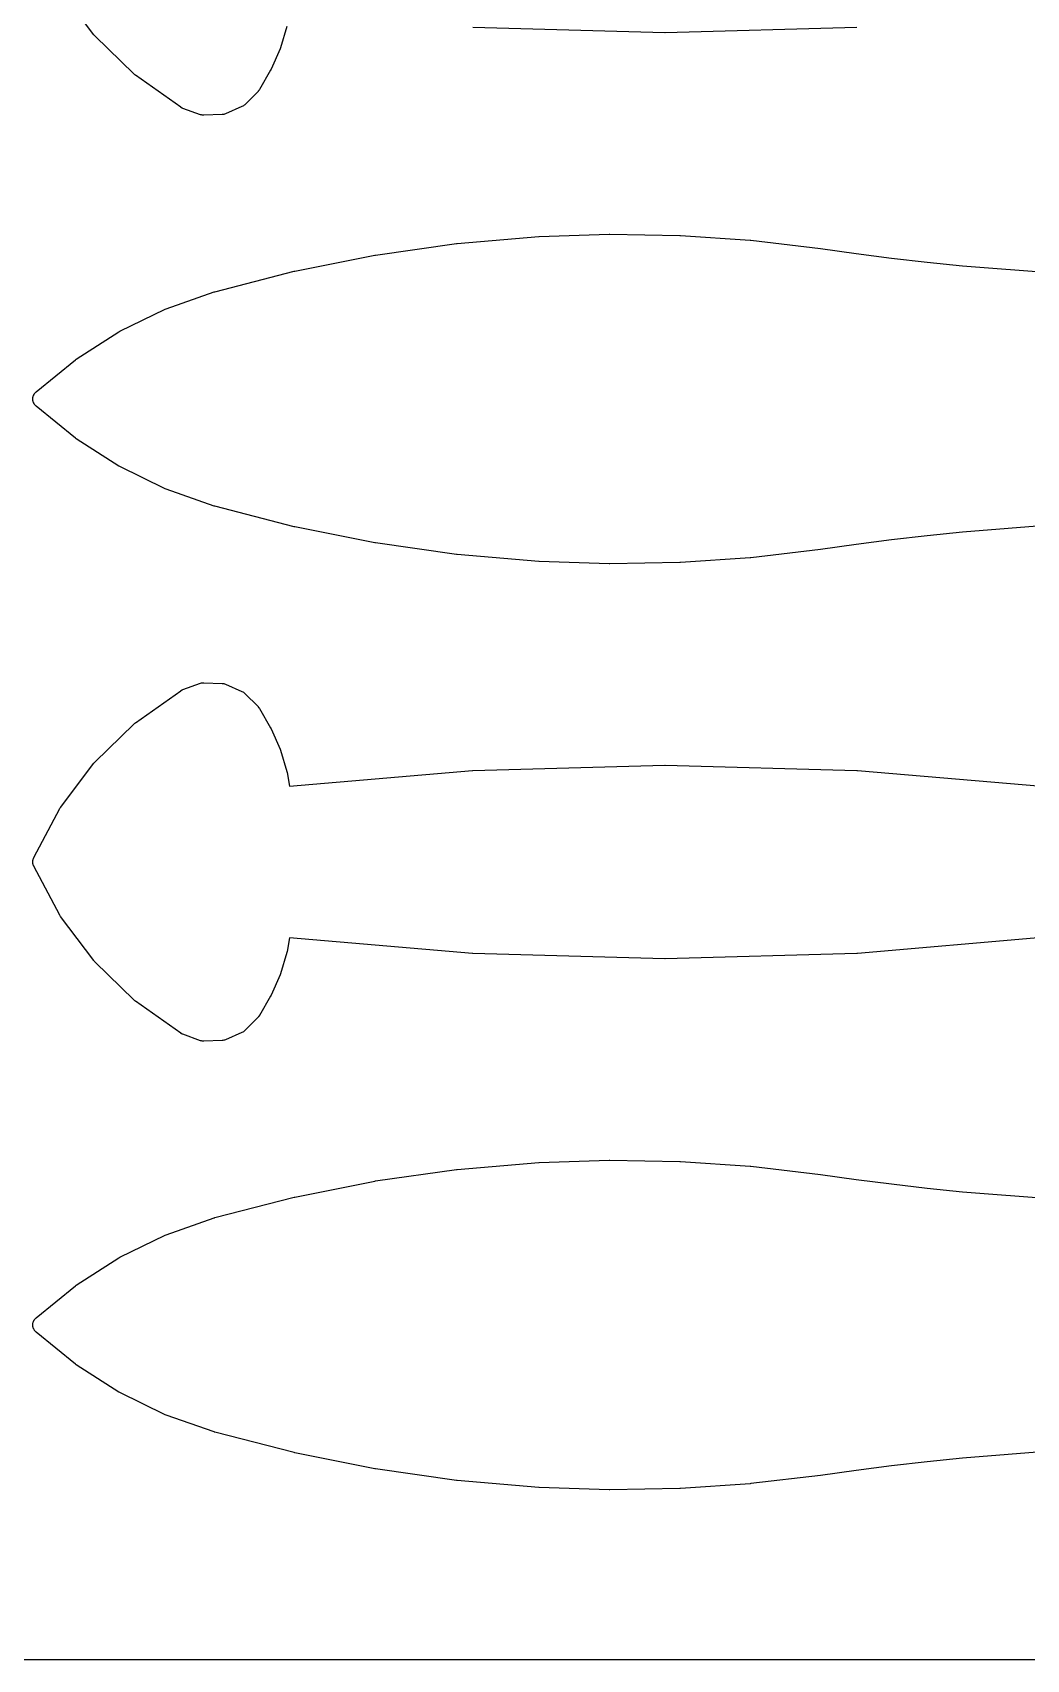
# Model space of a CAD drawing. Header units: metres. Extents: x 0 to 3000, y 0 to 1200.
# Drawn here: x 2038.1 to 2252.7, y 0 to 351.4 of the extents above; entities that cross this region are included whole.
import ezdxf

# ---------------------------------------------------------------- set-up
doc = ezdxf.new("R2010")
doc.units = ezdxf.units.M

msp = doc.modelspace()

# ---------------------------------------------------------------- linework, layer by layer
at = {"color": 7}
msp.add_lwpolyline([(0, 0), (3000, 0), (3000, 1200), (0, 1200), (0, 0)], close=True, dxfattribs=at)
at = {"color": 1}
for points in [[(2093.06, 352.71), (2091.66, 348.11), (2091.58, 347.89), (2089.65, 343.49), (2089.55, 343.28), (2087.12, 339.11), (2087.09, 339.07), (2087.06, 339.02), (2087.04, 338.98), (2087.02, 338.95), (2086.98, 338.9), (2086.95, 338.86), (2086.92, 338.83), (2086.89, 338.79), (2086.85, 338.75), (2086.82, 338.71), (2083.98, 335.84), (2083.84, 335.71), (2083.69, 335.6), (2083.53, 335.5), (2083.36, 335.41), (2079.78, 333.86), (2079.61, 333.79), (2079.43, 333.74), (2079.24, 333.71), (2079.06, 333.69), (2075.16, 333.55), (2074.97, 333.55), (2074.78, 333.57), (2074.59, 333.61), (2074.41, 333.66), (2070.61, 335.03), (2070.54, 335.06), (2070.47, 335.08), (2070.45, 335.09), (2070.43, 335.1), (2070.36, 335.14), (2070.3, 335.17), (2070.28, 335.19), (2070.26, 335.2), (2070.19, 335.24), (2070.13, 335.28), (2060.35, 342.2), (2060.23, 342.3), (2060.11, 342.4), (2051.57, 350.71), (2051.46, 350.83), (2051.37, 350.95), (2044.21, 360.48)], [(2216.13, 352.51), (2174.74, 351.33), (2174.63, 351.33), (2133.24, 352.51)], [(2258.63, 245.05), (2238.94, 243.5), (2231.28, 242.7), (2223.61, 241.81), (2215.96, 240.84), (2208.3, 239.77), (2208.28, 239.77), (2208.27, 239.77), (2193.22, 237.98), (2193.12, 237.97), (2178.01, 236.94), (2177.91, 236.93), (2162.77, 236.66), (2162.67, 236.66), (2147.53, 237.15), (2147.48, 237.16), (2147.42, 237.16), (2129.8, 238.67), (2129.69, 238.68), (2112.19, 241.17), (2112.08, 241.19), (2094.75, 244.65), (2094.64, 244.67), (2077.51, 249.09), (2077.43, 249.11), (2077.34, 249.14), (2067.01, 252.77), (2066.8, 252.86), (2056.99, 257.65), (2056.79, 257.76), (2047.59, 263.65), (2047.41, 263.78), (2038.93, 270.71), (2038.92, 270.72), (2038.92, 270.72), (2038.85, 270.78), (2038.78, 270.84), (2038.78, 270.85), (2038.78, 270.85), (2038.71, 270.92), (2038.65, 270.99), (2038.65, 270.99), (2038.64, 271), (2038.59, 271.07), (2038.53, 271.15), (2038.53, 271.15), (2038.53, 271.15), (2038.48, 271.23), (2038.43, 271.32), (2038.43, 271.32), (2038.43, 271.32), (2038.39, 271.41), (2038.35, 271.49), (2038.35, 271.5), (2038.34, 271.5), (2038.31, 271.59), (2038.28, 271.68), (2038.28, 271.68), (2038.28, 271.69), (2038.25, 271.78), (2038.23, 271.87), (2038.23, 271.87), (2038.23, 271.88), (2038.22, 271.97), (2038.2, 272.06), (2038.2, 272.07), (2038.2, 272.07), (2038.2, 272.16), (2038.19, 272.26), (2038.19, 272.26), (2038.19, 272.27), (2038.2, 272.36), (2038.2, 272.45), (2038.2, 272.46), (2038.2, 272.46), (2038.22, 272.56), (2038.23, 272.65), (2038.23, 272.65), (2038.23, 272.66), (2038.25, 272.75), (2038.28, 272.84), (2038.28, 272.84), (2038.28, 272.85), (2038.31, 272.93), (2038.34, 273.02), (2038.35, 273.03), (2038.35, 273.03), (2038.39, 273.12), (2038.43, 273.2), (2038.43, 273.2), (2038.43, 273.21), (2038.48, 273.29), (2038.53, 273.37), (2038.53, 273.37), (2038.53, 273.38), (2038.59, 273.45), (2038.64, 273.53), (2038.65, 273.53), (2038.65, 273.53), (2038.71, 273.6), (2038.78, 273.67), (2038.78, 273.68), (2038.78, 273.68), (2038.85, 273.74), (2038.92, 273.81), (2038.92, 273.81), (2038.93, 273.81), (2047.41, 280.74), (2047.59, 280.88), (2056.79, 286.76), (2056.99, 286.88), (2066.8, 291.66), (2067.01, 291.75), (2077.34, 295.39), (2077.43, 295.41), (2077.51, 295.44), (2094.64, 299.85), (2094.75, 299.88), (2112.08, 303.33), (2112.19, 303.35), (2129.69, 305.84), (2129.8, 305.85), (2147.42, 307.36), (2147.48, 307.37), (2147.53, 307.37), (2162.67, 307.86), (2162.77, 307.86), (2177.91, 307.59), (2178.01, 307.59), (2193.12, 306.56), (2193.22, 306.55), (2208.27, 304.76), (2208.28, 304.75), (2208.3, 304.75), (2215.96, 303.69), (2223.61, 302.71), (2231.28, 301.82), (2238.94, 301.02), (2258.63, 299.48)], [(2256.04, 155.91), (2216.24, 152.51), (2216.13, 152.51), (2174.74, 151.33), (2174.63, 151.33), (2133.24, 152.51), (2133.13, 152.51), (2093.65, 155.89), (2093.11, 152.93), (2093.06, 152.71), (2091.66, 148.11), (2091.58, 147.89), (2089.65, 143.49), (2089.55, 143.28), (2087.12, 139.11), (2087.09, 139.07), (2087.06, 139.02), (2087.04, 138.98), (2087.02, 138.95), (2086.98, 138.9), (2086.95, 138.86), (2086.92, 138.83), (2086.89, 138.79), (2086.85, 138.75), (2086.82, 138.71), (2083.98, 135.84), (2083.84, 135.71), (2083.69, 135.6), (2083.53, 135.5), (2083.36, 135.41), (2079.78, 133.86), (2079.61, 133.79), (2079.43, 133.74), (2079.24, 133.71), (2079.06, 133.69), (2075.16, 133.55), (2074.97, 133.55), (2074.78, 133.57), (2074.59, 133.61), (2074.41, 133.66), (2070.61, 135.03), (2070.54, 135.06), (2070.47, 135.08), (2070.45, 135.09), (2070.43, 135.1), (2070.36, 135.14), (2070.3, 135.17), (2070.28, 135.19), (2070.26, 135.2), (2070.19, 135.24), (2070.13, 135.28), (2060.35, 142.2), (2060.23, 142.3), (2060.11, 142.4), (2051.57, 150.71), (2051.46, 150.83), (2051.37, 150.95), (2044.21, 160.48), (2044.13, 160.6), (2044.05, 160.74), (2038.43, 171.32), (2038.39, 171.41), (2038.35, 171.49), (2038.35, 171.5), (2038.34, 171.5), (2038.31, 171.59), (2038.28, 171.68), (2038.28, 171.68), (2038.28, 171.69), (2038.25, 171.78), (2038.23, 171.87), (2038.23, 171.87), (2038.23, 171.88), (2038.22, 171.97), (2038.2, 172.06), (2038.2, 172.07), (2038.2, 172.07), (2038.2, 172.16), (2038.19, 172.26), (2038.19, 172.26), (2038.19, 172.27), (2038.2, 172.36), (2038.2, 172.45), (2038.2, 172.46), (2038.2, 172.46), (2038.22, 172.56), (2038.23, 172.65), (2038.23, 172.65), (2038.23, 172.66), (2038.25, 172.75), (2038.28, 172.84), (2038.28, 172.84), (2038.28, 172.85), (2038.31, 172.93), (2038.34, 173.02), (2038.35, 173.03), (2038.35, 173.03), (2038.39, 173.12), (2038.43, 173.2), (2044.05, 183.79), (2044.13, 183.92), (2044.21, 184.05), (2051.37, 193.58), (2051.46, 193.7), (2051.57, 193.81), (2060.11, 202.12), (2060.23, 202.22), (2060.35, 202.32), (2070.13, 209.25), (2070.19, 209.29), (2070.26, 209.33), (2070.28, 209.34), (2070.3, 209.35), (2070.36, 209.38), (2070.43, 209.42), (2070.45, 209.43), (2070.47, 209.44), (2070.54, 209.47), (2070.61, 209.5), (2074.41, 210.86), (2074.59, 210.92), (2074.78, 210.95), (2074.97, 210.97), (2075.16, 210.98), (2079.06, 210.83), (2079.24, 210.82), (2079.43, 210.78), (2079.61, 210.73), (2079.78, 210.67), (2083.36, 209.11), (2083.53, 209.03), (2083.69, 208.93), (2083.84, 208.81), (2083.98, 208.68), (2086.82, 205.81), (2086.85, 205.77), (2086.89, 205.73), (2086.92, 205.7), (2086.95, 205.66), (2086.98, 205.62), (2087.02, 205.58), (2087.04, 205.54), (2087.06, 205.51), (2087.09, 205.46), (2087.12, 205.41), (2089.55, 201.25), (2089.65, 201.04), (2091.58, 196.63), (2091.66, 196.42), (2093.06, 191.82), (2093.11, 191.59), (2093.65, 188.64), (2133.13, 192.01), (2133.24, 192.02), (2174.63, 193.19), (2174.74, 193.19), (2216.13, 192.02), (2216.24, 192.01), (2256.04, 188.61)], [(2258.63, 45.05), (2238.94, 43.5), (2231.28, 42.7), (2223.61, 41.81), (2215.96, 40.84), (2208.3, 39.77), (2208.28, 39.77), (2208.27, 39.77), (2193.22, 37.98), (2193.12, 37.97), (2178.01, 36.94), (2177.91, 36.93), (2162.77, 36.66), (2162.67, 36.66), (2147.53, 37.15), (2147.48, 37.16), (2147.42, 37.16), (2129.8, 38.67), (2129.69, 38.68), (2112.19, 41.17), (2112.08, 41.19), (2094.75, 44.65), (2094.64, 44.67), (2077.51, 49.09), (2077.43, 49.11), (2077.34, 49.14), (2067.01, 52.77), (2066.8, 52.86), (2056.99, 57.65), (2056.79, 57.76), (2047.59, 63.65), (2047.41, 63.78), (2038.93, 70.71), (2038.92, 70.72), (2038.92, 70.72), (2038.85, 70.78), (2038.78, 70.84), (2038.78, 70.85), (2038.78, 70.85), (2038.71, 70.92), (2038.65, 70.99), (2038.65, 70.99), (2038.64, 71), (2038.59, 71.07), (2038.53, 71.15), (2038.53, 71.15), (2038.53, 71.15), (2038.48, 71.23), (2038.43, 71.32), (2038.43, 71.32), (2038.43, 71.32), (2038.39, 71.41), (2038.35, 71.49), (2038.35, 71.5), (2038.34, 71.5), (2038.31, 71.59), (2038.28, 71.68), (2038.28, 71.68), (2038.28, 71.69), (2038.25, 71.78), (2038.23, 71.87), (2038.23, 71.87), (2038.23, 71.88), (2038.22, 71.97), (2038.2, 72.06), (2038.2, 72.07), (2038.2, 72.07), (2038.2, 72.16), (2038.19, 72.26), (2038.19, 72.26), (2038.19, 72.27), (2038.2, 72.36), (2038.2, 72.45), (2038.2, 72.46), (2038.2, 72.46), (2038.22, 72.56), (2038.23, 72.65), (2038.23, 72.65), (2038.23, 72.66), (2038.25, 72.75), (2038.28, 72.84), (2038.28, 72.84), (2038.28, 72.85), (2038.31, 72.93), (2038.34, 73.02), (2038.35, 73.03), (2038.35, 73.03), (2038.39, 73.12), (2038.43, 73.2), (2038.43, 73.2), (2038.43, 73.21), (2038.48, 73.29), (2038.53, 73.37), (2038.53, 73.37), (2038.53, 73.38), (2038.59, 73.45), (2038.64, 73.53), (2038.65, 73.53), (2038.65, 73.53), (2038.71, 73.6), (2038.78, 73.67), (2038.78, 73.68), (2038.78, 73.68), (2038.85, 73.74), (2038.92, 73.81), (2038.92, 73.81), (2038.93, 73.81), (2047.41, 80.74), (2047.59, 80.88), (2056.79, 86.76), (2056.99, 86.88), (2066.8, 91.66), (2067.01, 91.75), (2077.34, 95.39), (2077.43, 95.41), (2077.51, 95.44), (2094.64, 99.85), (2094.75, 99.88), (2112.08, 103.33), (2112.19, 103.35), (2129.69, 105.84), (2129.8, 105.85), (2147.42, 107.36), (2147.48, 107.37), (2147.53, 107.37), (2162.67, 107.86), (2162.77, 107.86), (2177.91, 107.59), (2178.01, 107.59), (2193.12, 106.56), (2193.22, 106.55), (2208.27, 104.76), (2208.28, 104.75), (2208.3, 104.75), (2215.96, 103.69), (2223.61, 102.71), (2231.28, 101.82), (2238.94, 101.02), (2258.63, 99.48)]]:
    msp.add_lwpolyline(points, dxfattribs=at)

doc.saveas('drawing.dxf')
